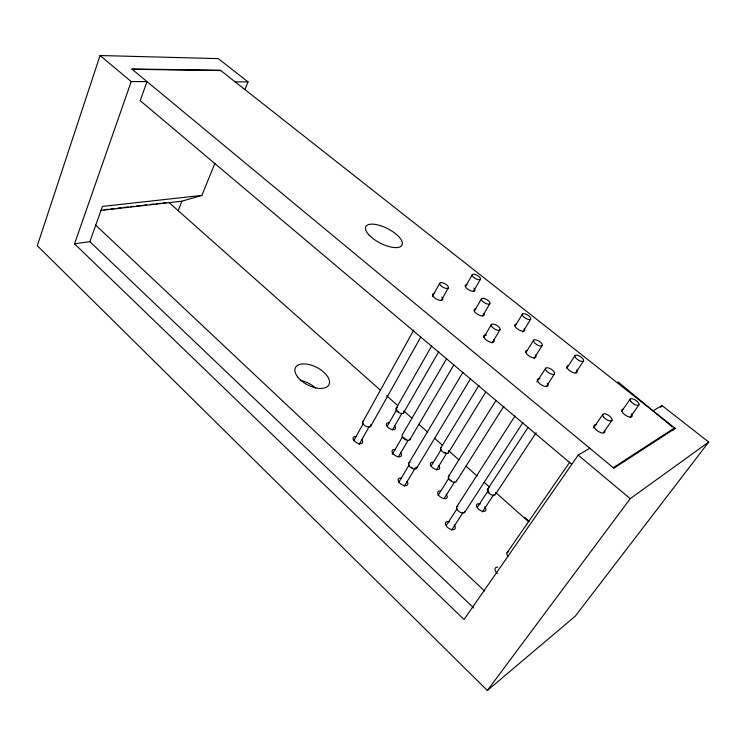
<?xml version="1.0" encoding="UTF-8"?>
<svg xmlns="http://www.w3.org/2000/svg" width="746" height="746" viewBox="0 0 746 746"><rect width="100%" height="100%" fill="white"/><g stroke="black" fill="none" stroke-linecap="round" stroke-linejoin="round"><path stroke-width="1.12" d="M244.977 89.38L248.026 81.883L218.261 58.617L100.057 55.521L37.3 245.704L487.362 690.479L575.231 616.205L708.7 442.052L661.982 405.526L652.964 410.86M589.778 448.271L578.178 455.144L464.04 619.506L74.535 243.821L131.221 81.575L100.057 55.521M140.201 100.663L147.009 81.612L131.221 81.575M178.07 210.885L181.931 201.178L201.877 195.405L214.941 163.271M362.761 422.012L413.844 329.928M432.372 296.526L439.674 283.368M353.716 440.765L363.274 423.551M359.078 444.625L369.261 426.432M370.902 425.947L420.716 337.127M441.091 300.787L448.449 287.667M396.21 408.202L431.72 345.874M465.513 286.557L472.386 274.5M387.351 426.041L396.592 409.843M392.368 430.004L401.935 413.349M403.465 413.004L438.713 351.758M473.384 291.518L480.321 279.461A4.709 1.856 29.2 0 0 475.566 274.593A4.709 1.856 29.2 0 0 473.15 276.897A4.709 1.856 29.2 0 0 480.321 279.461M446.602 358.705L402.299 434.797A4.523 2.387 30.8 0 0 405.47 439.711A4.523 2.387 30.8 0 0 410.076 438.555M474.587 310.644L481.58 298.633M392.256 454.379L402.709 436.457M398.28 457.037L408.211 440.131M409.787 439.795L453.913 364.803M482.746 315.81L489.805 303.808A4.886 1.977 29.7 0 0 484.844 298.67A4.886 1.977 29.7 0 0 482.41 301.207A4.886 1.977 29.7 0 0 489.805 303.808M408.78 463.145L462.893 372.366M483.706 337.453L491.437 324.491M398.69 482.457L409.228 464.814M404.313 486.261L415.503 467.667M416.538 468.357L470.558 378.707M492.164 342.843L499.969 329.9A5.073 2.117 30.3 0 0 494.785 324.445A5.073 2.117 30.3 0 0 492.332 327.252A5.073 2.117 30.3 0 0 499.969 329.9M440.821 447.889L478.904 385.43M515.178 325.946L522.433 314.047M431.048 466.185L441.212 449.53M436.485 469.821L446.714 453.186M448.309 452.869L485.515 392.471M522.722 332.073L530.648 319.204A4.858 1.94 30.6 0 0 525.557 314.038A4.858 1.94 30.6 0 0 523.403 316.658A4.858 1.94 30.6 0 0 530.648 319.204M448.514 476.414L496.006 400.406M526.228 352.047L533.632 340.195M438.079 495.409L448.933 478.065M444.299 498.235L454.622 481.869M456.254 481.599L503.839 406.253M534.117 358.304L542.155 345.584A5.045 2.07 31.2 0 0 536.831 340.111A5.045 2.07 31.2 0 0 534.677 342.992A5.045 2.07 31.2 0 0 542.155 345.584M456.711 506.86L514.954 416.082M536.878 381.924L545.643 368.263M446.472 525.156L457.149 508.548M451.656 530.089L463.033 512.521M464.73 512.269L522.89 422.609M546.286 386.559L554.502 373.886A5.25 2.21 32 0 0 548.925 368.086A5.25 2.21 32 0 0 546.781 371.266A5.25 2.21 32 0 0 554.502 373.886M487.53 489.441L528.103 427.374M566.773 368.216L575.007 355.609M477.384 507.187L488.546 490.122M482.373 511.905L493.61 494.868M495.26 494.607L536.197 432.624M575.847 372.58L583.521 360.961A5.026 2.014 32.1 0 0 578.066 355.478A5.026 2.014 32.1 0 0 576.201 358.434A5.026 2.014 32.1 0 0 583.521 360.961M507.038 552.758L569.785 462.119M593.564 427.775L602.815 414.412M603.346 432.661L612.018 420.278M621.483 411.531L630.137 399.213M630.239 417.079L638.968 404.78M660.62 407.409L661.982 405.526M672.594 430.61L674.598 427.906L613.231 467.695M487.362 690.479L630.239 498.664L708.7 442.052M74.535 243.821L89.856 241.657L102.435 206.418L201.877 195.405M103.964 209.719L108.599 209.197M110.912 208.927L114.38 208.535M117.859 208.134L121.328 207.742M123.64 207.481L128.275 206.95M130.587 206.689L134.066 206.297M136.378 206.027L141.013 205.504M143.325 205.234L146.794 204.842M150.272 204.451L153.741 204.05M156.054 203.789L160.688 203.257M163.001 202.996L166.479 202.604M100.635 210.465L181.931 201.178M235.13 81.846L248.026 81.883M132.135 69.303L220.788 70.553M618.07 381.905L672.286 426.852M578.178 455.144L630.239 498.664M140.295 100.738L571.455 464.059M168.792 202.334L380.516 390.279M386.615 395.688L397.944 405.749M404.043 411.158L411.876 418.124M418.851 424.306L427.561 432.046M434.536 438.228L442.378 445.194M448.477 450.603L458.93 459.881M465.896 466.073L477.226 476.125M484.201 482.317L489.423 486.952M495.521 492.369L528.634 521.762M524.848 517.37L529.045 521.268M95.525 224.984L484.546 590.981M89.725 241.536L473.747 607.971M300.153 380.283A18.631 10.043 27.1 0 1 315.642 388.088M497.265 573.469A5.847 3.273 36.7 0 1 494.999 569.105A5.847 3.273 36.7 0 1 497.806 567.174M406.934 481.301A5.455 3.04 31.8 0 1 405.61 485.702A5.455 3.04 31.8 0 1 398.644 481.692A5.455 3.04 31.8 0 1 401.208 478M394.615 425.863A5.101 2.695 30.2 0 1 393.301 429.659A5.101 2.695 30.2 0 1 386.764 425.929A5.101 2.695 30.2 0 1 389.244 422.796M438.676 465.495A5.241 2.797 32.2 0 1 437.594 469.626A5.241 2.797 32.2 0 1 430.899 465.793A5.241 2.797 32.2 0 1 433.165 462.343M400.583 452.71A5.269 2.863 30.9 0 1 399.259 456.794A5.269 2.863 30.9 0 1 392.517 452.934A5.269 2.863 30.9 0 1 395.035 449.53M361.81 439.692A5.297 2.919 29.6 0 1 360.243 443.73A5.297 2.919 29.6 0 1 353.464 439.842A5.297 2.919 29.6 0 1 356.243 436.494M446.201 494.244A5.427 2.975 33.1 0 1 445.138 498.692A5.427 2.975 33.1 0 1 438.21 494.71A5.427 2.975 33.1 0 1 440.513 490.98M484.779 506.963A5.418 2.9 34.3 0 1 483.613 511.458A5.418 2.9 34.3 0 1 476.722 506.832A5.418 2.9 34.3 0 1 480.303 503.96M454.23 524.914A5.632 3.161 34.2 0 1 452.803 529.716A5.632 3.161 34.2 0 1 445.66 524.858A5.632 3.161 34.2 0 1 449.586 521.762M507.951 556.255A5.026 2.742 36.3 0 1 508.268 551.928M464.972 511.607A4.84 2.648 33.9 0 1 458.725 511.383A4.84 2.648 33.9 0 1 457.997 506.133M370.706 424.493A4.541 2.434 29.5 0 1 368.906 427.076A4.541 2.434 29.5 0 1 363.666 424.539A4.541 2.434 29.5 0 1 363.666 421.098M412.24 467.658A3.441 1.865 31.6 0 1 411.456 467.21M416.818 467.015A4.681 2.546 31.6 0 1 413.909 468.954A4.681 2.546 31.6 0 1 408.92 465.597A4.681 2.546 31.6 0 1 410.113 462.511M456.459 480.247A4.662 2.48 32.9 0 1 453.745 482.214A4.662 2.48 32.9 0 1 448.766 478.885A4.662 2.48 32.9 0 1 449.763 475.762M451.293 480.48A3.432 1.828 32.9 0 1 450.593 479.939M406.402 439.375A3.32 1.753 30.8 0 1 405.619 439.068M404.864 438.639A3.32 1.753 30.8 0 1 403.642 437.538M398.681 411.829A3.217 1.651 30 0 1 398.028 411.335M397.133 410.216A3.217 1.651 30 0 1 396.947 409.685M403.502 411.121A4.373 2.247 30 0 1 401.609 413.526A4.373 2.247 30 0 1 396.471 410.598A4.373 2.247 30 0 1 397.478 407.689M445.763 452.635A3.31 1.716 32 0 1 445.017 452.477M448.523 451.61A4.504 2.341 32 0 1 443.618 452.542A4.504 2.341 32 0 1 441.334 447.497M489.124 492.369A3.422 1.781 34 0 1 488.695 491.735M495.391 493.237A4.653 2.425 34 0 1 492.873 495.251A4.653 2.425 34 0 1 487.893 491.931A4.653 2.425 34 0 1 488.705 488.779M604.689 430.573A6.388 2.76 33.9 0 1 601.462 432.848A6.388 2.76 33.9 0 1 594.478 427.803A6.388 2.76 33.9 0 1 596.53 424.679M631.33 413.862A6.108 2.508 33.8 0 1 630.183 417.154A6.108 2.508 33.8 0 1 623.078 413.172A6.108 2.508 33.8 0 1 623.022 409.209M493.544 339.542A5.921 2.536 30.4 0 1 491.138 342.283A5.921 2.536 30.4 0 1 484.089 337.798A5.921 2.536 30.4 0 1 486.513 335.066M473.803 288.068A5.511 2.219 29.3 0 1 473.225 291.322A5.511 2.219 29.3 0 1 466.269 287.919A5.511 2.219 29.3 0 1 466.875 284.683M524.214 328.529A5.679 2.322 30.7 0 1 522.48 331.149A5.679 2.322 30.7 0 1 515.784 327.41A5.679 2.322 30.7 0 1 516.372 324.156M483.697 313.367A5.707 2.378 29.8 0 1 481.702 315.922A5.707 2.378 29.8 0 1 474.96 312.164A5.707 2.378 29.8 0 1 475.808 308.965M441.707 297.02A5.744 2.425 28.8 0 1 440.895 300.47A5.744 2.425 28.8 0 1 433.631 296.917A5.744 2.425 28.8 0 1 434.47 293.486M535.386 354.975A5.903 2.48 31.4 0 1 533.66 357.856A5.903 2.48 31.4 0 1 526.723 353.968A5.903 2.48 31.4 0 1 527.263 350.433M576.425 370.128A5.884 2.415 32.2 0 1 574.97 373.065A5.884 2.415 32.2 0 1 568.07 369.214A5.884 2.415 32.2 0 1 568.359 365.615M547.368 383.351A6.136 2.648 32.1 0 1 545.261 386.456A6.136 2.648 32.1 0 1 537.941 381.784A6.136 2.648 32.1 0 1 540.076 378.698M675.186 428.363L613.874 468.218L131.744 68.977L220.406 70.255L675.186 428.363M297.71 377.01A18.799 9.866 27.1 0 0 327.68 386.316A18.799 9.866 27.1 0 0 311.213 365.12A18.799 9.866 27.1 0 0 297.71 377.01M603.411 416.753A5.464 2.303 33.7 0 0 611.589 420.716A5.464 2.303 33.7 0 0 607.225 414.599A5.464 2.303 33.7 0 0 603.411 416.753M440.634 285.457A4.914 2.024 28.8 0 0 448.187 288.124A4.914 2.024 28.8 0 0 443.366 282.995A4.914 2.024 28.8 0 0 440.634 285.457M630.799 401.395A5.231 2.098 33.6 0 0 638.585 405.181A5.231 2.098 33.6 0 0 634.268 399.427A5.231 2.098 33.6 0 0 630.799 401.395M369.149 235.139A20.301 8.131 27.1 0 0 400.891 246.394A20.301 8.131 27.1 0 0 381.747 226.085A20.301 8.131 27.1 0 0 369.149 235.139"/></g></svg>
